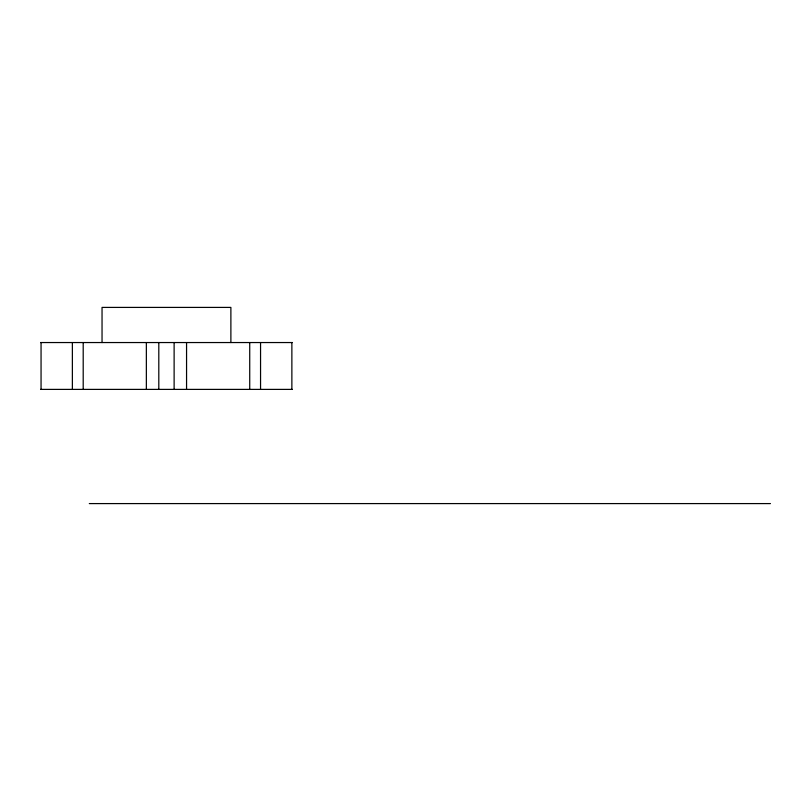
<?xml version="1.0" encoding="UTF-8"?>
<svg xmlns="http://www.w3.org/2000/svg" width="811" height="811" viewBox="0 0 811 811"><rect width="100%" height="100%" fill="white"/><g stroke="black" fill="none" stroke-linecap="round" stroke-linejoin="round"><path stroke-width="1.22" d="M40.55 342.546L292.365 342.546M40.55 389.392L292.365 389.392M89.301 503.59L770.45 503.59M291.869 342.546L291.869 389.392M260.554 342.546L260.554 389.392M249.727 342.546L249.727 389.392M230.882 342.546L230.882 307.41L102.044 307.41L102.044 342.546M186.56 342.546L186.56 389.392M174.122 342.546L174.122 389.392M158.804 342.546L158.804 389.392M146.355 342.546L146.355 389.392M83.198 342.546L83.198 389.392M72.372 342.546L72.372 389.392M41.057 342.546L41.057 389.392"/></g></svg>
